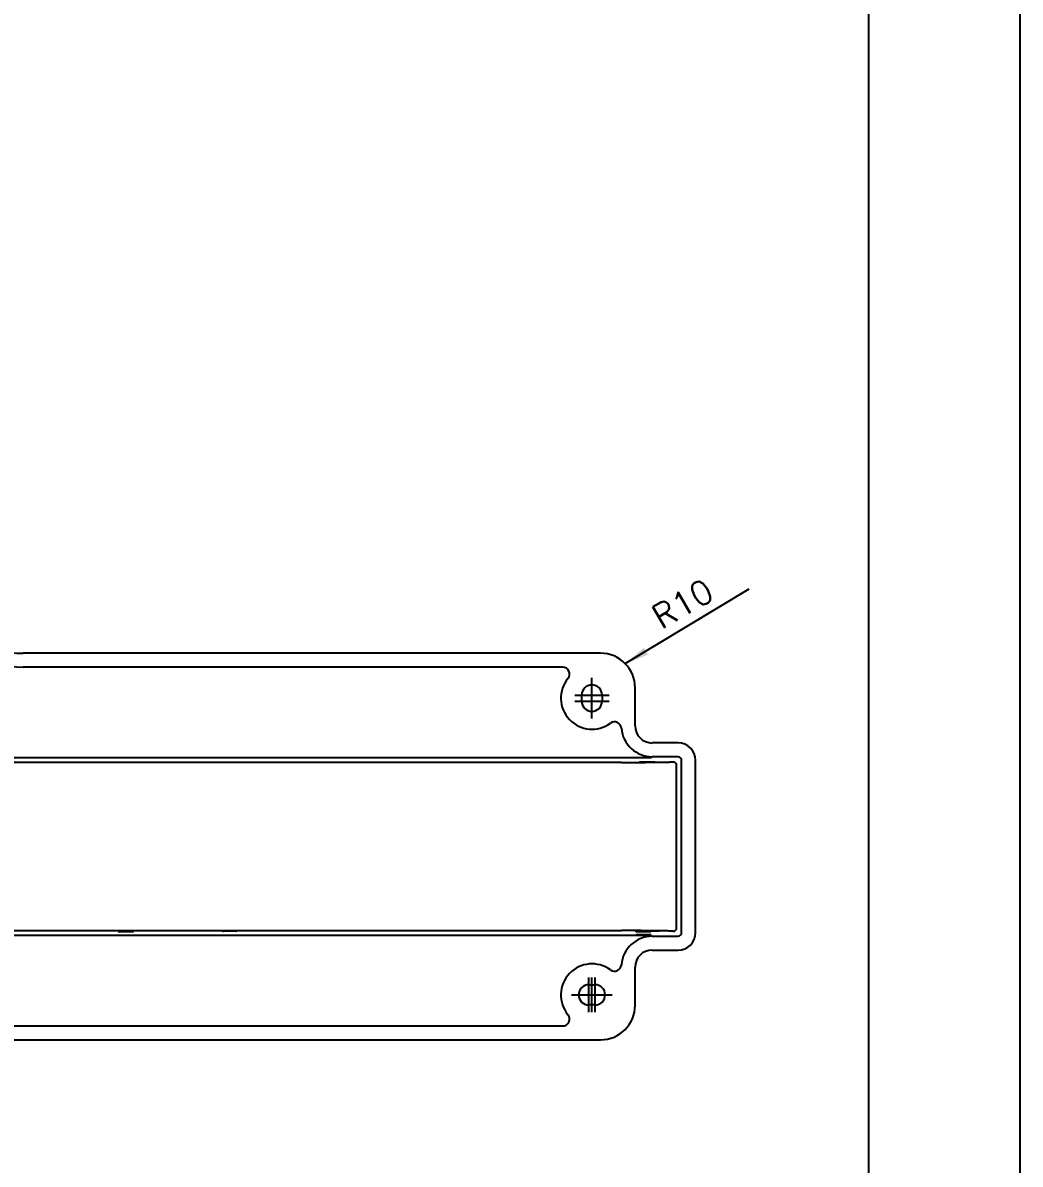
# Model space of a CAD drawing. Extents: x 14808 to 20058, y -13198 to -11680.
# Drawn here: x 19912.9 to 20057.5, y -12859.3 to -12693.9 of the extents above; entities that cross this region are included whole.
import ezdxf

# ---------------------------------------------------------------- set-up
doc = ezdxf.new("R2010")
doc.units = 0
doc.header["$LTSCALE"] = 7
doc.header["$MEASUREMENT"] = 0
doc.linetypes.add('CENTER', pattern=[2, 1.25, -0.25, 0.25, -0.25])
doc.layers.get('0').update_dxf_attribs({"color": 2, "linetype": 'CONTINUOUS'})
for name, color, linetype in [('08_ALL_FEATURES', 7, 'CONTINUOUS'), ('CEN', 1, 'CENTER'), ('D', 2, 'CONTINUOUS'), ('TXT', 4, 'CONTINUOUS')]:
    doc.layers.add(name, color=color, linetype=linetype)
doc.styles.add('GHS', font='romans', dxfattribs={"bigfont": 'ghs'})
doc.dimstyles.new('STANDARD$7', dxfattribs={"dimtxt": 3.5, "dimasz": 3, "dimexe": 1, "dimexo": 0.0625, "dimgap": 1, "dimtad": 1, "dimdec": 4, "dimzin": 0, "dimdsep": 46, "dimtxsty": 'GHS', "dimcen": 1, "dimclrt": 2, "dimadec": 0, "dimazin": 0, "dimtfac": 1, "dimtdec": 4, "dimtofl": 0, "dimtmove": 0, "dimatfit": 3, "dimfxl": 1, "dimtolj": 1, "dimtzin": 0, "dimarcsym": 0})

# ---------------------------------------------------------------- blocks, each defined once
blk = doc.blocks.new('BORDER')
blk.add_line((1, 0), (1, 1))

msp = doc.modelspace()

# ---------------------------------------------------------------- linework, layer by layer
at = {"layer": '08_ALL_FEATURES', "color": 7, "linetype": 'Continuous'}
for p, q in [((19996.68, -12785.23), (19913, -12785.23)), ((19991.19, -12787.23), (19913, -12787.23)), ((20001.68, -12795.73), (20001.68, -12790.23)), ((19993.97, -12792.18), (19993.97, -12791.28)), ((19996.9, -12791.28), (19996.9, -12792.18)), ((20007.93, -12798.23), (20004.18, -12798.23)), ((19910.47, -12800.33), (20004.08, -12800.33)), ((20004.18, -12800.23), (20004.08, -12800.33)), ((20007.93, -12800.23), (20004.18, -12800.23)), ((20008.43, -12825.73), (20008.43, -12800.73)), ((20010.43, -12825.73), (20010.43, -12800.73)), ((19999.71, -12801.05), (19910.26, -12801.05)), ((20007.71, -12825.01), (20007.71, -12801.45)), ((19796.16, -12825.41), (19999.71, -12825.41)), ((20004.08, -12826.13), (19791.79, -12826.13)), ((20004.08, -12826.13), (20004.18, -12826.23)), ((20004.18, -12826.23), (20007.93, -12826.23)), ((20004.18, -12828.23), (20007.93, -12828.23)), ((20001.68, -12836.23), (20001.68, -12830.73)), ((19994.98, -12833.26), (19995.88, -12833.26)), ((19995.88, -12836.19), (19994.98, -12836.19)), ((19803.43, -12839.23), (19991.19, -12839.23)), ((19799.18, -12841.23), (19996.68, -12841.23))]:
    msp.add_line(p, q, dxfattribs=at)
for centre, radius, start, end in [((19991.19, -12788.23), 1, 320.4811, 90), ((19995.43, -12791.73), 4.5, 140.4811, 306.4315), ((19995.43, -12791.28), 1.47, 0, 180), ((19995.43, -12792.18), 1.47, 180, 0), ((19998.7, -12796.15), 1, 4.427, 126.4315), ((20007.21, -12801.45), 0.5, 0.0121, 89.9879), ((20007.21, -12825.01), 0.5, 270.0121, 359.9879), ((19995.43, -12834.73), 4.5, 53.5685, 219.5189), ((19998.7, -12830.3), 1, 233.5685, 355.573), ((19994.98, -12834.73), 1.47, 90, 270), ((19995.88, -12834.73), 1.47, 270, 90), ((19991.19, -12838.23), 1, 270, 39.5189)]:
    msp.add_arc(centre, radius, start, end, dxfattribs=at)
for centre, major_axis, ratio, start_param, end_param in [((19913, -12760.23), (-7.25, -23.93), 0.999906, -0.293975, 0.293975), ((19913, -12760.23), (-7.82, -25.84), 0.999906, -0.293975, 0.293975), ((19996.68, -12790.23), (3.54, 3.54), 0.999829, -0.785312, 0.785312), ((20004.18, -12795.73), (1.77, 1.77), 0.999829, 2.35628, 3.926905), ((20004.18, -12795.73), (3.18, 3.18), 0.999829, 2.433545, 3.926905), ((20007.93, -12800.73), (1.77, 1.77), 0.999829, -0.785312, 0.785312), ((20007.93, -12800.73), (0.354, 0.354), 0.999829, -0.785312, 0.785312), ((20004.18, -12830.73), (-3.18, 3.18), 0.999829, -0.785312, 0.708048), ((20007.93, -12825.73), (1.77, -1.77), 0.999829, -0.785312, 0.785312), ((20007.93, -12825.73), (0.354, -0.354), 0.999829, -0.785312, 0.785312), ((20004.18, -12830.73), (-1.77, 1.77), 0.999829, -0.785312, 0.785312), ((19996.68, -12836.23), (3.54, -3.54), 0.999829, -0.785312, 0.785312)]:
    msp.add_ellipse(centre, major_axis=major_axis, ratio=ratio, start_param=start_param, end_param=end_param, dxfattribs=at)
for centre, major_axis in [((20003.43, -12801), (1.12, 0)), ((19927.93, -12825.57), (1.05, 0)), ((19942.93, -12825.48), (1.05, 0)), ((20003.43, -12825.46), (1.75, 0)), ((20002.93, -12825.57), (1.05, 0)), ((20002.93, -12826.03), (1.05, 0))]:
    msp.add_ellipse(centre, major_axis=major_axis, ratio=0.013091, dxfattribs=at)
for points, knots in [([(19999.71, -12801.05), (20000.2, -12801.05), (20001.15, -12801.05), (20002.53, -12801.04), (20003.8, -12801.03), (20004.92, -12801.02), (20005.73, -12801.01), (20006.27, -12801), (20006.59, -12800.99), (20006.84, -12800.98), (20007.03, -12800.97), (20007.14, -12800.96), (20007.2, -12800.96), (20007.21, -12800.95)], [0, 0, 0, 0, 0.193438, 0.379608, 0.551385, 0.702349, 0.826757, 0.877507, 0.919972, 0.953722, 0.978366, 0.993722, 1, 1, 1, 1]), ([(20007.21, -12825.51), (20007.2, -12825.5), (20007.14, -12825.5), (20007.03, -12825.48), (20006.84, -12825.48), (20006.59, -12825.47), (20006.27, -12825.46), (20005.73, -12825.45), (20004.92, -12825.44), (20003.8, -12825.43), (20002.53, -12825.42), (20001.15, -12825.41), (20000.2, -12825.41), (19999.71, -12825.41)], [0, 0, 0, 0, 0.006278, 0.021634, 0.046278, 0.080028, 0.122493, 0.173243, 0.297651, 0.448615, 0.620392, 0.806562, 1, 1, 1, 1])]:
    msp.add_open_spline(points, degree=3, knots=knots, dxfattribs=at)
at = {"layer": 'CEN'}
for p, q in [((19995.43, -12794.68), (19995.43, -12788.78)), ((19992.93, -12791.28), (19997.93, -12791.28)), ((19992.93, -12792.18), (19997.93, -12792.18)), ((19994.98, -12837.23), (19994.98, -12832.23)), ((19995.43, -12837.23), (19995.43, -12832.23)), ((19995.88, -12837.23), (19995.88, -12832.23)), ((19992.48, -12834.73), (19998.38, -12834.73)), ((19992.48, -12834.73), (19998.38, -12834.73))]:
    msp.add_line(p, q, dxfattribs=at)
at = {"layer": 'TXT', "lineweight": -3}
msp.add_line((20035.5, -12554.52), (20035.5, -13108.52), dxfattribs=at)
at = {"layer": 'TXT'}
msp.add_line((20035.5, -12554.52), (20035.5, -13102.52), dxfattribs=at)

# ---------------------------------------------------------------- block references
at = {"xscale": 840, "yscale": 594, "zscale": 840}
msp.add_blockref('BORDER', (19217.5, -13122.52), dxfattribs=at)

# ---------------------------------------------------------------- texts
at = {"layer": 'D', "style": 'GHS'}
msp.add_text('R10', height=3.5, rotation=30, dxfattribs=at).set_placement((20005.51, -12781.84))

# ---------------------------------------------------------------- leaders
at = {"layer": 'D'}
msp.add_leader([(20000.25, -12786.73), (20018.24, -12775.9)], dimstyle='STANDARD$7', override={"dimasz": 3.5, "dimexe": 2, "dimtad": 0, "dimzin": 8, "dimcen": 5, "dimclrt": 256, "dimazin": 2, "dimtp": 0.1, "dimtm": 1e-09}, dxfattribs=at)

doc.saveas('drawing.dxf')
